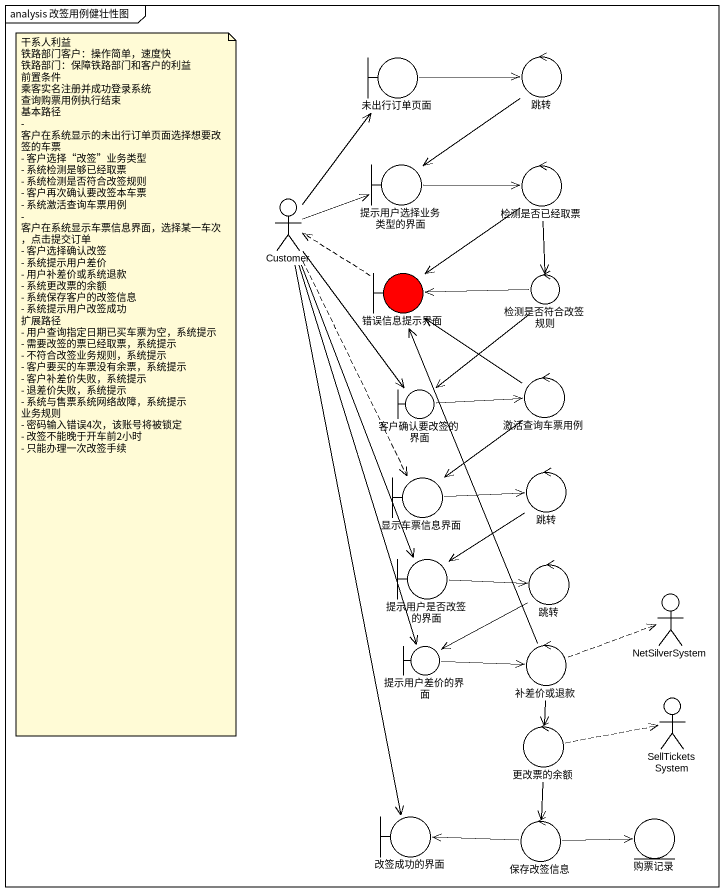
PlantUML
@startuml
mainframe analysis 改签用例健壮性图
boundary 未出行订单页面
control 跳转
boundary 提示用户选择业务类型的界面
control 检测是否已经取票
actor Customer
boundary 错误信息提示界面 #FF0000
control 检测是否符合改签规则
control 激活查询车票用例
boundary 客户确认要改签的界面
boundary 显示车票信息界面
control "跳转" as 跳转_2
boundary 提示用户是否改签的界面
control "跳转" as 跳转_3
actor NetSilverSystem
boundary 提示用户差价的界面
control 补差价或退款
actor SellTicketsSystem
control 更改票的余额
boundary 改签成功的界面
control 保存改签信息
entity 购票记录
未出行订单页面 -right-> 跳转
跳转 --> 提示用户选择业务类型的界面
提示用户选择业务类型的界面 -right-> 检测是否已经取票
检测是否已经取票 --> 错误信息提示界面
检测是否已经取票 --> 检测是否符合改签规则
Customer -up-> 未出行订单页面
Customer -right-> 提示用户选择业务类型的界面
Customer --> 客户确认要改签的界面
Customer ..> 显示车票信息界面
Customer --> 提示用户是否改签的界面
Customer --> 提示用户差价的界面
Customer --> 改签成功的界面
错误信息提示界面 .left.> Customer
检测是否符合改签规则 -left-> 错误信息提示界面
检测是否符合改签规则 --> 客户确认要改签的界面
激活查询车票用例 -up-> 错误信息提示界面
激活查询车票用例 --> 显示车票信息界面
客户确认要改签的界面 -right-> 激活查询车票用例
显示车票信息界面 -right-> 跳转_2
跳转_2 --> 提示用户是否改签的界面
提示用户是否改签的界面 -right-> 跳转_3
跳转_3 --> 提示用户差价的界面
提示用户差价的界面 -right-> 补差价或退款
补差价或退款 -up-> 错误信息提示界面
补差价或退款 .right.> NetSilverSystem
补差价或退款 --> 更改票的余额
更改票的余额 .right.> SellTicketsSystem
更改票的余额 --> 保存改签信息
保存改签信息 -left-> 改签成功的界面
保存改签信息 -right-> 购票记录
note as N1
  干系人利益
  铁路部门客户：操作简单，速度快
  铁路部门：保障铁路部门和客户的利益
  前置条件
  乘客实名注册并成功登录系统
  查询购票用例执行结束
  基本路径
  - 客户在系统显示的未出行订单页面选择想要改签的车票
  - 客户选择“改签”业务类型
  - 系统检测是够已经取票
  - 系统检测是否符合改签规则
  - 客户再次确认要改签本车票
  - 系统激活查询车票用例
  - 客户在系统显示车票信息界面，选择某一车次，点击提交订单
  - 客户选择确认改签
  - 系统提示用户差价
  - 用户补差价或系统退款
  - 系统更改票的余额
  - 系统保存客户的改签信息
  - 系统提示用户改签成功
  扩展路径
  - 用户查询指定日期已买车票为空，系统提示
  - 需要改签的票已经取票，系统提示
  - 不符合改签业务规则，系统提示
  - 客户要买的车票没有余票，系统提示
  - 客户补差价失败，系统提示
  - 退差价失败，系统提示
  - 系统与售票系统网络故障，系统提示
  业务规则
  - 密码输入错误4次，该账号将被锁定
  - 改签不能晚于开车前2小时
  - 只能办理一次改签手续
end note
@enduml
